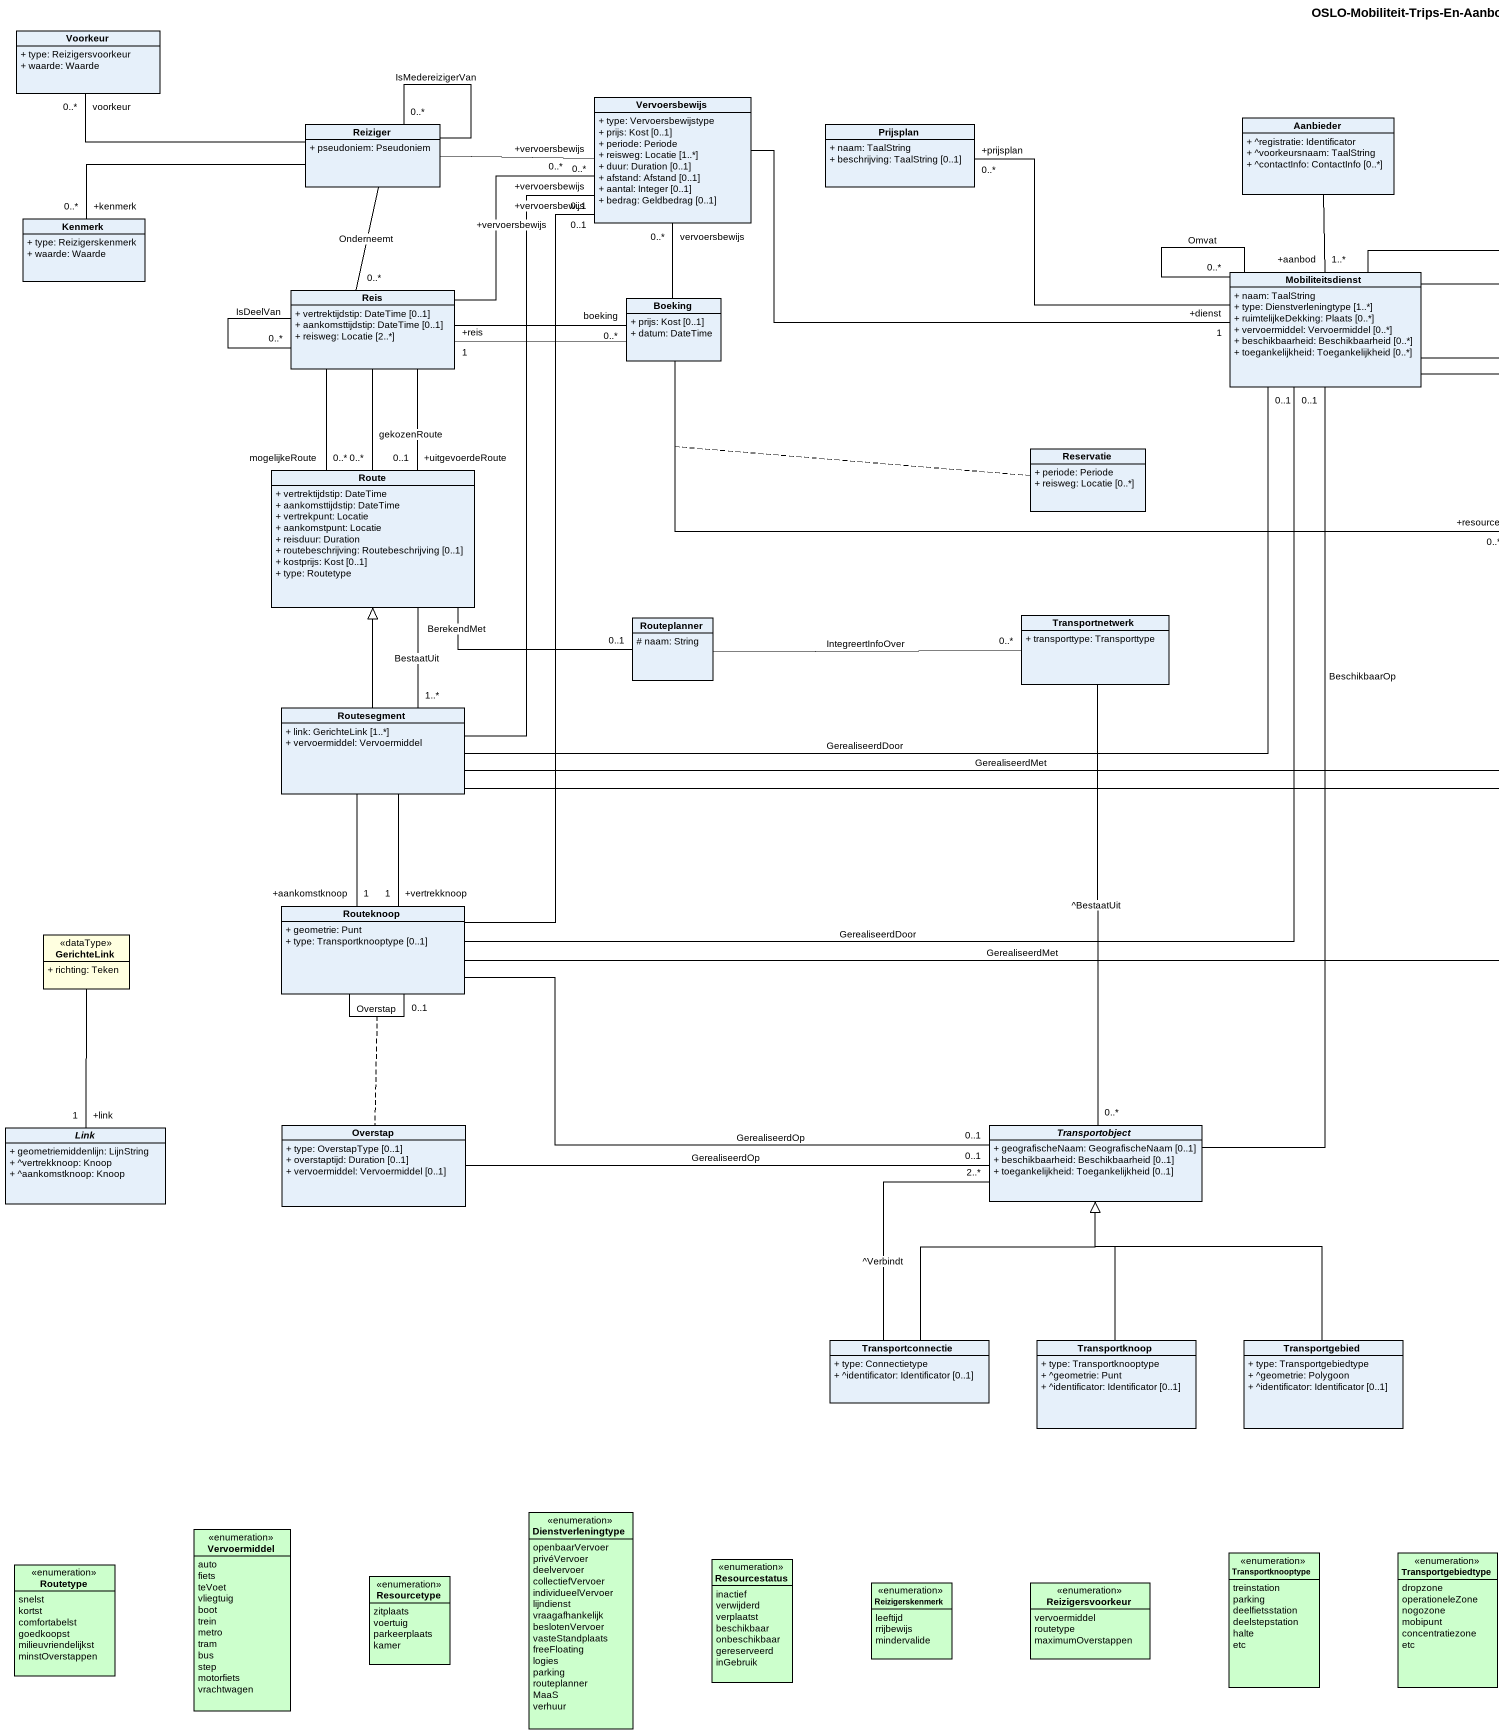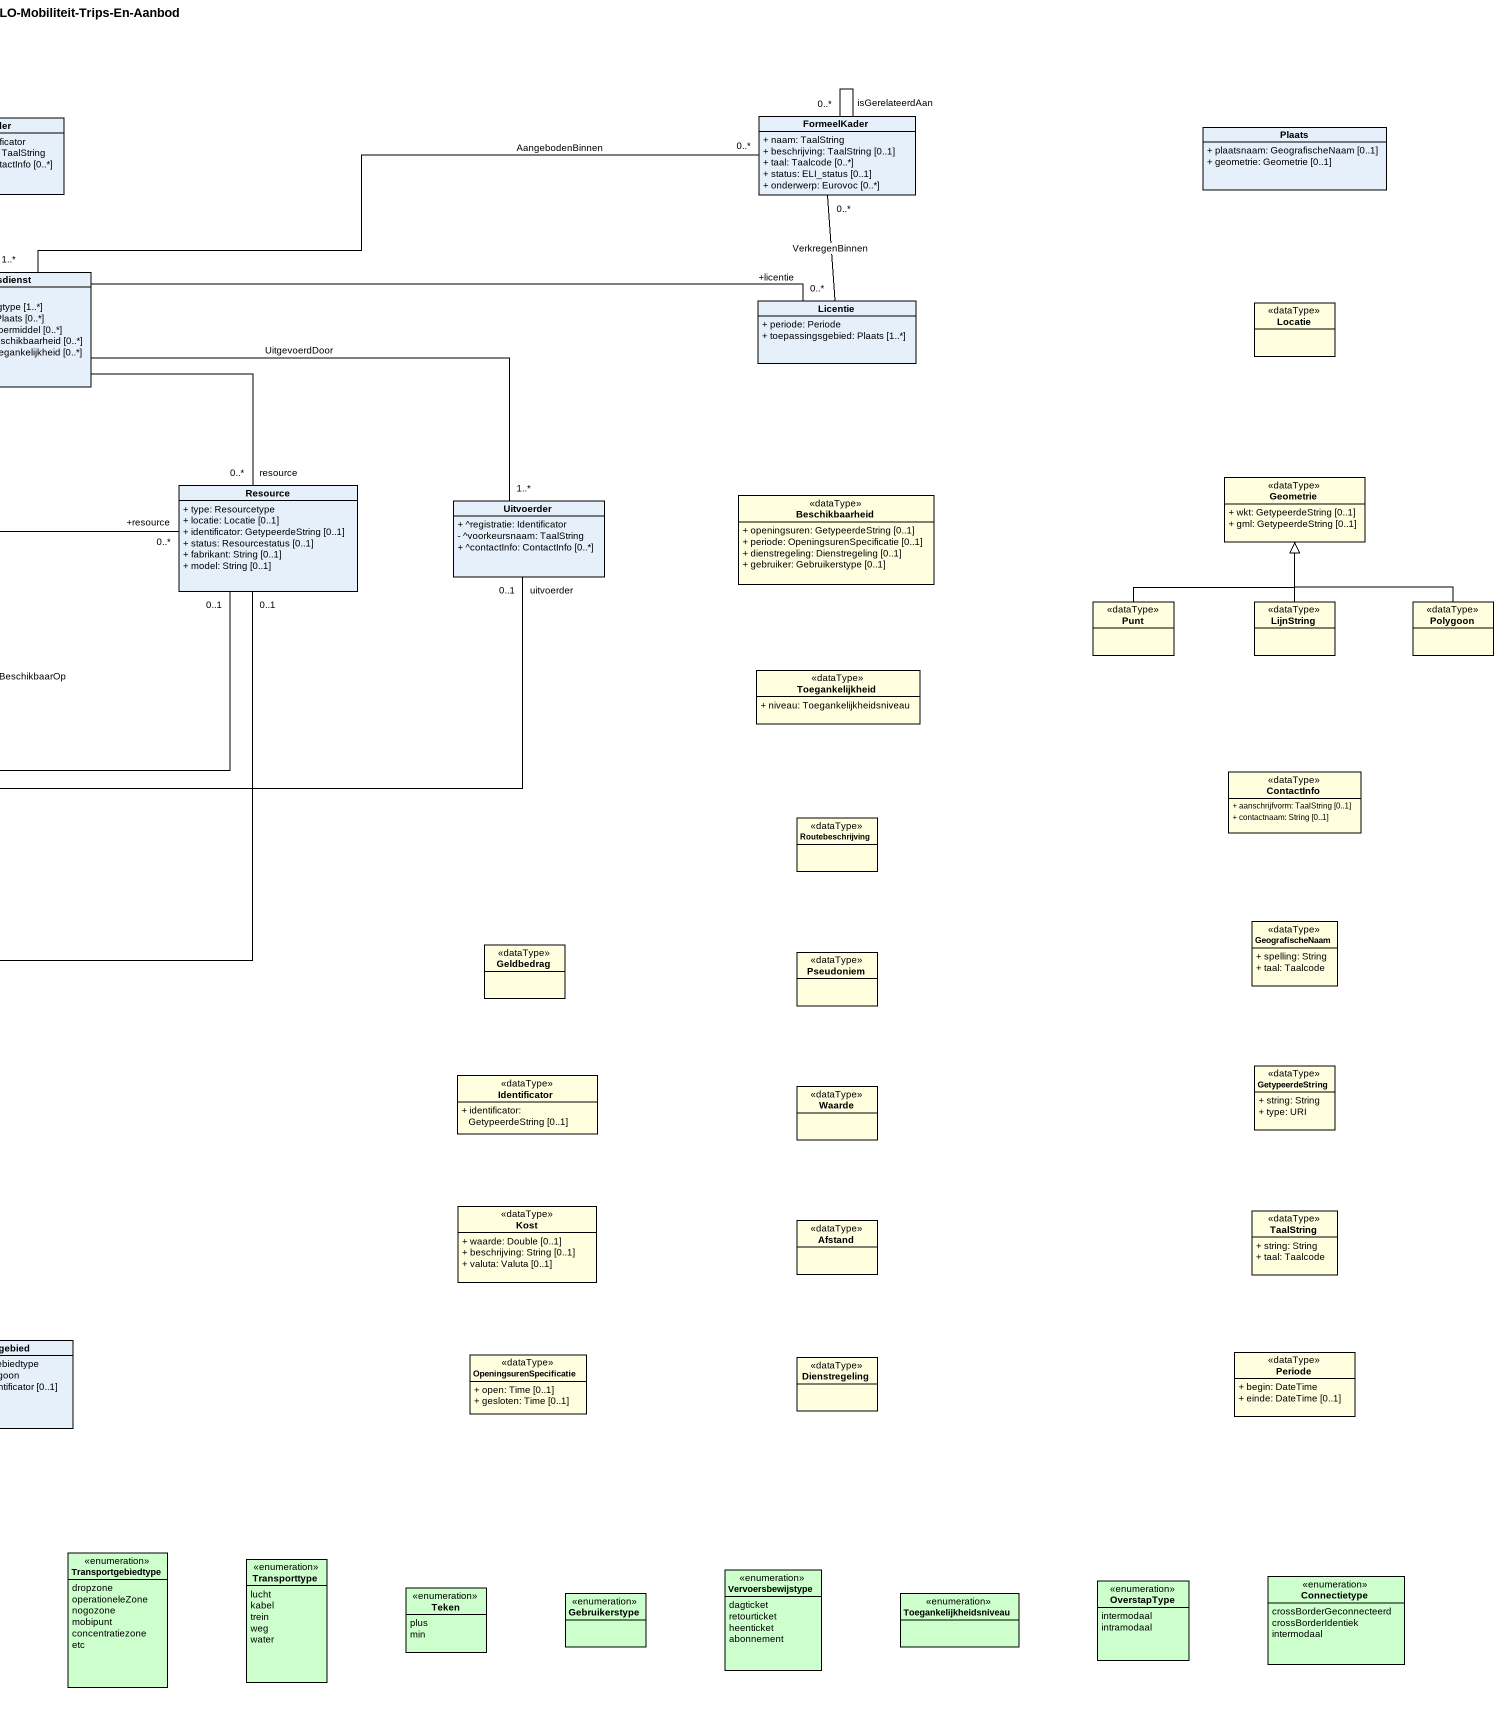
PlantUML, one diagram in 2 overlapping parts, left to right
@startuml
title OSLO-Mobiliteit-Trips-En-Aanbod
hide circle
hide empty members
skinparam classAttributeIconSize 0
class Voorkeur {
  + type: Reizigersvoorkeur
  + waarde: Waarde
}
class Vervoersbewijs {
  + type: Vervoersbewijstype
  + prijs: Kost [0..1]
  + periode: Periode
  + reisweg: Locatie [1..*]
  + duur: Duration [0..1]
  + afstand: Afstand [0..1]
  + aantal: Integer [0..1]
  + bedrag: Geldbedrag [0..1]
}
class Reiziger {
  + pseudoniem: Pseudoniem
}
class Prijsplan {
  + naam: TaalString
  + beschrijving: TaalString [0..1]
}
class Aanbieder {
  + ^registratie: Identificator
  + ^voorkeursnaam: TaalString
  + ^contactInfo: ContactInfo [0..*]
}
class FormeelKader {
  + naam: TaalString
  + beschrijving: TaalString [0..1]
  + taal: Taalcode [0..*]
  + status: ELI_status [0..1]
  + onderwerp: Eurovoc [0..*]
}
class Plaats {
  + plaatsnaam: GeografischeNaam [0..1]
  + geometrie: Geometrie [0..1]
}
class Kenmerk {
  + type: Reizigerskenmerk
  + waarde: Waarde
}
class Mobiliteitsdienst {
  + naam: TaalString
  + type: Dienstverleningtype [1..*]
  + ruimtelijkeDekking: Plaats [0..*]
  + vervoermiddel: Vervoermiddel [0..*]
  + beschikbaarheid: Beschikbaarheid [0..*]
  + toegankelijkheid: Toegankelijkheid [0..*]
}
class Reis {
  + vertrektijdstip: DateTime [0..1]
  + aankomsttijdstip: DateTime [0..1]
  + reisweg: Locatie [2..*]
}
class Boeking {
  + prijs: Kost [0..1]
  + datum: DateTime
}
class Licentie {
  + periode: Periode
  + toepassingsgebied: Plaats [1..*]
}
class Locatie <<dataType>> #FFFFE0
class Route {
  + vertrektijdstip: DateTime
  + aankomsttijdstip: DateTime
  + vertrekpunt: Locatie
  + aankomstpunt: Locatie
  + reisduur: Duration
  + routebeschrijving: Routebeschrijving [0..1]
  + kostprijs: Kost [0..1]
  + type: Routetype
}
class Reservatie {
  + periode: Periode
  + reisweg: Locatie [0..*]
}
class Resource {
  + type: Resourcetype
  + locatie: Locatie [0..1]
  + identificator: GetypeerdeString [0..1]
  + status: Resourcestatus [0..1]
  + fabrikant: String [0..1]
  + model: String [0..1]
}
class Uitvoerder {
  + ^registratie: Identificator
  - ^voorkeursnaam: TaalString
  + ^contactInfo: ContactInfo [0..*]
}
class Beschikbaarheid <<dataType>> #FFFFE0 {
  + openingsuren: GetypeerdeString [0..1]
  + periode: OpeningsurenSpecificatie [0..1]
  + dienstregeling: Dienstregeling [0..1]
  + gebruiker: Gebruikerstype [0..1]
}
class Geometrie <<dataType>> #FFFFE0 {
  + wkt: GetypeerdeString [0..1]
  + gml: GetypeerdeString [0..1]
}
class Routeplanner {
  # naam: String
}
class Transportnetwerk {
  + transporttype: Transporttype
}
class Punt <<dataType>> #FFFFE0
class LijnString <<dataType>> #FFFFE0
class Polygoon <<dataType>> #FFFFE0
class Toegankelijkheid <<dataType>> #FFFFE0 {
  + niveau: Toegankelijkheidsniveau
}
class Routesegment {
  + link: GerichteLink [1..*]
  + vervoermiddel: Vervoermiddel
}
class ContactInfo <<dataType>> #FFFFE0 {
  + aanschrijfvorm: TaalString [0..1]
  + contactnaam: String [0..1]
}
class Routebeschrijving <<dataType>> #FFFFE0
class Routeknoop {
  + geometrie: Punt
  + type: Transportknooptype [0..1]
}
class GeografischeNaam <<dataType>> #FFFFE0 {
  + spelling: String
  + taal: Taalcode
}
class GerichteLink <<dataType>> #FFFFE0 {
  + richting: Teken
}
class Geldbedrag <<dataType>> #FFFFE0
class Pseudoniem <<dataType>> #FFFFE0
class Identificator <<dataType>> #FFFFE0 {
  + identificator: GetypeerdeString [0..1]
}
class GetypeerdeString <<dataType>> #FFFFE0 {
  + string: String
  + type: URI
}
class Overstap {
  + type: OverstapType [0..1]
  + overstaptijd: Duration [0..1]
  + vervoermiddel: Vervoermiddel [0..1]
}
abstract class Transportobject {
  + geografischeNaam: GeografischeNaam [0..1]
  + beschikbaarheid: Beschikbaarheid [0..1]
  + toegankelijkheid: Toegankelijkheid [0..1]
}
class Waarde <<dataType>> #FFFFE0
abstract class Link {
  + geometriemiddenlijn: LijnString
  + ^vertrekknoop: Knoop
  + ^aankomstknoop: Knoop
}
class Kost <<dataType>> #FFFFE0 {
  + waarde: Double [0..1]
  + beschrijving: String [0..1]
  + valuta: Valuta [0..1]
}
class Afstand <<dataType>> #FFFFE0
class TaalString <<dataType>> #FFFFE0 {
  + string: String
  + taal: Taalcode
}
class Transportconnectie {
  + type: Connectietype
  + ^identificator: Identificator [0..1]
}
class Transportknoop {
  + type: Transportknooptype
  + ^geometrie: Punt
  + ^identificator: Identificator [0..1]
}
class Transportgebied {
  + type: Transportgebiedtype
  + ^geometrie: Polygoon
  + ^identificator: Identificator [0..1]
}
class OpeningsurenSpecificatie <<dataType>> #FFFFE0 {
  + open: Time [0..1]
  + gesloten: Time [0..1]
}
class Dienstregeling <<dataType>> #FFFFE0
class Periode <<dataType>> #FFFFE0 {
  + begin: DateTime
  + einde: DateTime [0..1]
}
enum Vervoermiddel #CCFFCC {
  auto
  fiets
  teVoet
  vliegtuig
  boot
  trein
  metro
  tram
  bus
  step
  motorfiets
  vrachtwagen
}
enum Dienstverleningtype #CCFFCC {
  openbaarVervoer
  privéVervoer
  deelvervoer
  collectiefVervoer
  individueelVervoer
  lijndienst
  vraagafhankelijk
  beslotenVervoer
  vasteStandplaats
  freeFloating
  logies
  parking
  routeplanner
  MaaS
  verhuur
}
enum Routetype #CCFFCC {
  snelst
  kortst
  comfortabelst
  goedkoopst
  milieuvriendelijkst
  minstOverstappen
}
enum Resourcestatus #CCFFCC {
  inactief
  verwijderd
  verplaatst
  beschikbaar
  onbeschikbaar
  gereserveerd
  inGebruik
}
enum Transportknooptype #CCFFCC {
  treinstation
  parking
  deelfietsstation
  deelstepstation
  halte
  etc
}
enum Transportgebiedtype #CCFFCC {
  dropzone
  operationeleZone
  nogozone
  mobipunt
  concentratiezone
  etc
}
enum Transporttype #CCFFCC {
  lucht
  kabel
  trein
  weg
  water
}
enum Vervoersbewijstype #CCFFCC {
  dagticket
  retourticket
  heenticket
  abonnement
}
enum Resourcetype #CCFFCC {
  zitplaats
  voertuig
  parkeerplaats
  kamer
}
enum Reizigerskenmerk #CCFFCC {
  leeftijd
  rrijbewijs
  mindervalide
}
enum Reizigersvoorkeur #CCFFCC {
  vervoermiddel
  routetype
  maximumOverstappen
}
enum Teken #CCFFCC {
  plus
  min
}
enum Gebruikerstype #CCFFCC
enum Toegankelijkheidsniveau #CCFFCC
enum OverstapType #CCFFCC {
  intermodaal
  intramodaal
}
enum Connectietype #CCFFCC {
  crossBorderGeconnecteerd
  crossBorderIdentiek
  intermodaal
}
Vervoersbewijs -right- "+dienst\n1" Mobiliteitsdienst
Reiziger -left- "voorkeur\n0..*" Voorkeur
Reiziger -right- "+vervoersbewijs\n0..*" Vervoersbewijs
Reiziger -- "0..*" Reiziger : IsMedereizigerVan
Reiziger -left- "+kenmerk\n0..*" Kenmerk
Reiziger -- "0..*" Reis : Onderneemt
Aanbieder -- "+aanbod\n1..*" Mobiliteitsdienst
FormeelKader -- "0..*" FormeelKader : isGerelateerdAan
Mobiliteitsdienst -left- "+prijsplan\n0..*" Prijsplan
Mobiliteitsdienst -right- "0..*" FormeelKader : AangebodenBinnen
Mobiliteitsdienst -- "0..*" Mobiliteitsdienst : Omvat
Mobiliteitsdienst -right- "+licentie\n0..*" Licentie
Mobiliteitsdienst -- "resource\n0..*" Resource
Mobiliteitsdienst -right- "1..*" Uitvoerder : UitgevoerdDoor
Mobiliteitsdienst -- Transportobject : BeschikbaarOp
Reis -right- "+vervoersbewijs\n0..*" Vervoersbewijs
Reis -- "0..*" Reis : IsDeelVan
Reis -right- "boeking\n0..*" Boeking
Reis -- "+uitgevoerdeRoute\n0..1" Route
Reis -- "mogelijkeRoute\n0..*" Route
Reis -- "gekozenRoute\n0..*" Route
Boeking -up- "vervoersbewijs\n0..*" Vervoersbewijs
Boeking -left- "+reis\n1" Reis
Boeking -right- "+resource\n0..*" Resource
(Boeking, Resource) .. Reservatie
Licentie -up- "0..*" FormeelKader : VerkregenBinnen
Route -right- "0..1" Routeplanner : BerekendMet
Route -- "1..*" Routesegment : BestaatUit
Routeplanner -right- "0..*" Transportnetwerk : IntegreertInfoOver
Transportnetwerk -- "0..*" Transportobject : ^BestaatUit
Punt -up-|> Geometrie
LijnString -up-|> Geometrie
Polygoon -up-|> Geometrie
Routesegment -up- "+vervoersbewijs\n0..1" Vervoersbewijs
Routesegment -right- "0..1" Mobiliteitsdienst : GerealiseerdDoor
Routesegment -up-|> Route
Routesegment -right- "0..1" Resource : GerealiseerdMet
Routesegment -right- "uitvoerder\n0..1" Uitvoerder
Routesegment -- "+vertrekknoop\n1" Routeknoop
Routesegment -- "+aankomstknoop\n1" Routeknoop
Routeknoop -up- "+vervoersbewijs\n0..1" Vervoersbewijs
Routeknoop -up- "0..1" Mobiliteitsdienst : GerealiseerdDoor
Routeknoop -right- "0..1" Resource : GerealiseerdMet
Routeknoop -- "0..1" Routeknoop : Overstap
(Routeknoop, Routeknoop) .. Overstap
Routeknoop -right- "0..1" Transportobject : GerealiseerdOp
GerichteLink -- "+link\n1" Link
Overstap -right- "0..1" Transportobject : GerealiseerdOp
Transportconnectie -up- "2..*" Transportobject : ^Verbindt
Transportconnectie -up-|> Transportobject
Transportknoop -up-|> Transportobject
Transportgebied -up-|> Transportobject
@enduml
